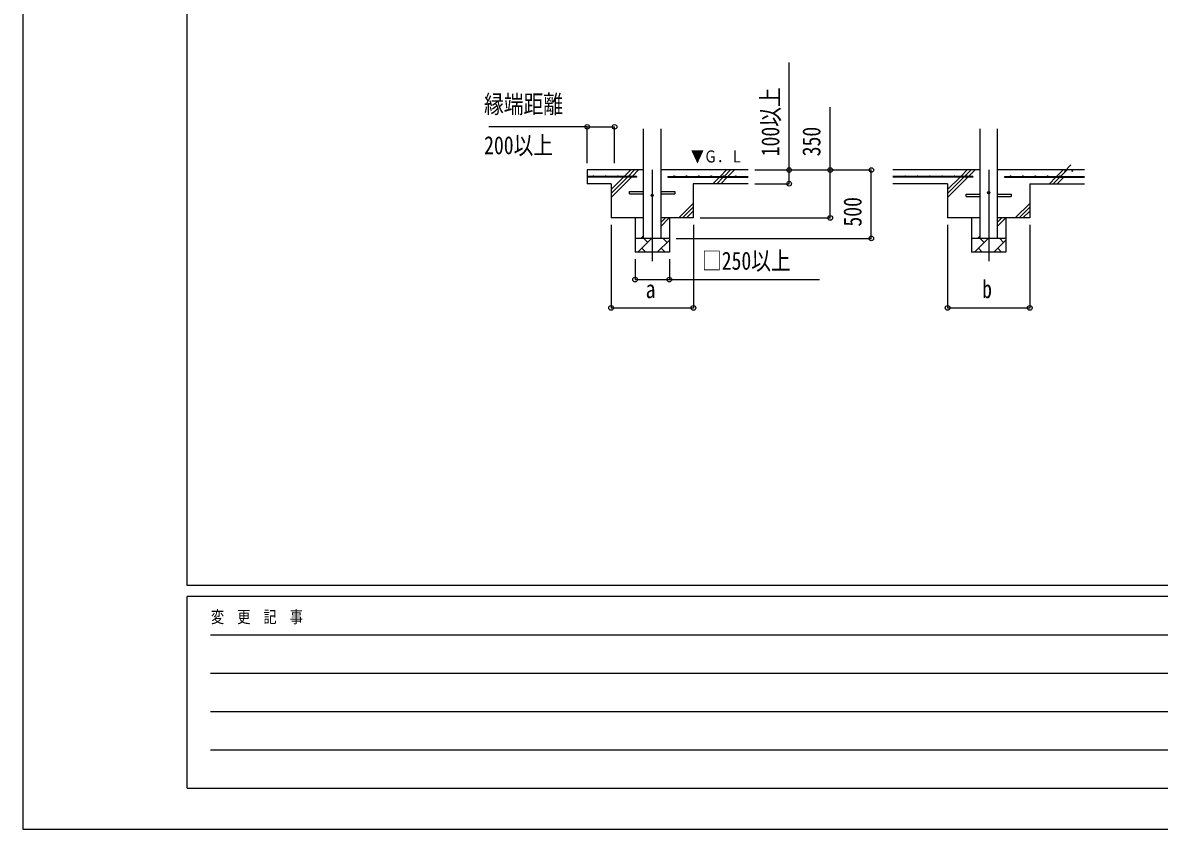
# Model space of a CAD drawing. Units: millimetres, scale not verified. Extents: x -16820 to 16820, y -11880 to 11880.
# Drawn here: x -16820 to -8520, y -11880 to -5991 of the extents above; entities that cross this region are included whole.
import ezdxf
from ezdxf.enums import TextEntityAlignment as Align

# ---------------------------------------------------------------- set-up
doc = ezdxf.new("R2010")
doc.units = ezdxf.units.MM
doc.header["$LTSCALE"] = 50
for name, color, linetype in [('0-4_YKK_12', 2, 'Continuous'), ('0-5_YKK_13', 4, 'Continuous'), ('0-6_YKK_A1', 4, 'Continuous'), ('0-7_YKK_D', 6, 'Continuous'), ('0-8_YKK_ZWAK', 7, 'Continuous')]:
    doc.layers.add(name, color=color, linetype=linetype)
doc.styles.add('ＭＳ ゴシック', font='')
doc.styles.get('ＭＳ ゴシック').set_extended_font_data('MS Gothic')

msp = doc.modelspace()

# ---------------------------------------------------------------- linework, layer by layer
at = {"layer": '0-4_YKK_12'}
for p, q in [((-12222.92, -7066), (-12222.92, -7731.95)), ((-9765.53, -7066), (-9765.53, -7731.95))]:
    msp.add_line(p, q, dxfattribs=at)
at = {"layer": '0-5_YKK_13'}
for p, q in [((-12387.92, -7223), (-12285.42, -7223)), ((-12387.92, -7239), (-12387.92, -7223)), ((-12387.92, -7239), (-12285.42, -7239)), ((-12160.42, -7223), (-12057.92, -7223)), ((-12160.42, -7239), (-12057.92, -7239)), ((-12057.92, -7223), (-12057.92, -7239)), ((-9930.53, -7243), (-9828.03, -7243)), ((-9930.53, -7259), (-9930.53, -7243)), ((-9930.53, -7259), (-9828.03, -7259)), ((-9703.03, -7243), (-9600.53, -7243)), ((-9703.03, -7259), (-9600.53, -7259)), ((-9600.53, -7243), (-9600.53, -7259))]:
    msp.add_line(p, q, dxfattribs=at)
for centre in [(-12222.92, -7251), (-9765.53, -7231)]:
    msp.add_circle(centre, 8, dxfattribs=at)
at = {"layer": '0-6_YKK_A1'}
for p, q in [((-12285.42, -7566), (-12285.42, -6766)), ((-12160.42, -6766), (-12160.42, -7566)), ((-9828.03, -7566), (-9828.03, -6766)), ((-9703.03, -6766), (-9703.03, -7566)), ((-9213.03, -7076.19), (-9165.53, -7028.69)), ((-12285.42, -7066), (-12697.92, -7066)), ((-12697.92, -7066), (-12697.92, -7166)), ((-12337.92, -7113.5), (-12697.92, -7113.5)), ((-12337.92, -7118.5), (-12697.92, -7118.5)), ((-12522.92, -7266), (-12375.42, -7118.5)), ((-12522.92, -7209.43), (-12431.99, -7118.5)), ((-12522.92, -7237.72), (-12403.71, -7118.5)), ((-12426.99, -7113.5), (-12379.49, -7066)), ((-12398.71, -7113.5), (-12351.21, -7066)), ((-12370.42, -7113.5), (-12322.92, -7066)), ((-12337.92, -7113.5), (-12337.92, -7118.5)), ((-11522.92, -7066), (-12160.42, -7066)), ((-12107.92, -7113.5), (-11522.92, -7113.5)), ((-12107.92, -7113.5), (-12107.92, -7118.5)), ((-12107.92, -7118.5), (-11522.92, -7118.5)), ((-11779.49, -7166), (-11731.99, -7118.5)), ((-11751.21, -7166), (-11703.71, -7118.5)), ((-11726.99, -7113.5), (-11679.49, -7066)), ((-11722.92, -7166), (-11675.42, -7118.5)), ((-11698.71, -7113.5), (-11651.21, -7066)), ((-11670.42, -7113.5), (-11622.92, -7066)), ((-9828.03, -7066), (-10465.53, -7066)), ((-9880.53, -7113.5), (-10465.53, -7113.5)), ((-9880.53, -7118.5), (-10465.53, -7118.5)), ((-10065.53, -7266), (-9918.03, -7118.5)), ((-10065.53, -7209.43), (-9974.6, -7118.5)), ((-10065.53, -7237.72), (-9946.32, -7118.5)), ((-9969.6, -7113.5), (-9922.1, -7066)), ((-9941.32, -7113.5), (-9893.82, -7066)), ((-9913.03, -7113.5), (-9865.53, -7066)), ((-9880.53, -7113.5), (-9880.53, -7118.5)), ((-9065.53, -7066), (-9703.03, -7066)), ((-9650.53, -7113.5), (-9065.53, -7113.5)), ((-9650.53, -7113.5), (-9650.53, -7118.5)), ((-9650.53, -7118.5), (-9065.53, -7118.5)), ((-9322.1, -7166), (-9274.6, -7118.5)), ((-9293.82, -7166), (-9246.32, -7118.5)), ((-9269.6, -7113.5), (-9222.1, -7066)), ((-9265.53, -7166), (-9218.03, -7118.5)), ((-9241.32, -7113.5), (-9193.82, -7066)), ((-12522.92, -7166), (-12697.92, -7166)), ((-12522.92, -7166), (-12522.92, -7416)), ((-11522.92, -7166), (-11922.92, -7166)), ((-11922.92, -7166), (-11922.92, -7416)), ((-10065.53, -7166), (-10465.53, -7166)), ((-10065.53, -7166), (-10065.53, -7416)), ((-9465.53, -7166), (-9465.53, -7416)), ((-9465.53, -7166), (-9065.53, -7166)), ((-12029.49, -7416), (-11922.92, -7309.43)), ((-12001.21, -7416), (-11922.92, -7337.72)), ((-11972.92, -7416), (-11922.92, -7366)), ((-9572.1, -7416), (-9465.53, -7309.43)), ((-9543.82, -7416), (-9465.53, -7337.72)), ((-9515.53, -7416), (-9465.53, -7366)), ((-12285.42, -7416), (-12522.92, -7416)), ((-12347.92, -7416), (-12347.92, -7666)), ((-12160.42, -7477.67), (-12098.75, -7416)), ((-12160.42, -7449.38), (-12127.04, -7416)), ((-11922.92, -7416), (-12160.42, -7416)), ((-12097.92, -7416), (-12097.92, -7666)), ((-9828.03, -7416), (-10065.53, -7416)), ((-9890.53, -7416), (-9890.53, -7666)), ((-9703.03, -7477.67), (-9641.36, -7416)), ((-9703.03, -7449.38), (-9669.65, -7416)), ((-9465.53, -7416), (-9703.03, -7416)), ((-9640.53, -7416), (-9640.53, -7666)), ((-12305.32, -7566), (-12285.42, -7546.1)), ((-9847.93, -7566), (-9828.03, -7546.1)), ((-12097.92, -7566), (-12347.92, -7566)), ((-12327.18, -7666), (-12227.18, -7566)), ((-12255.74, -7594.55), (-12284.29, -7566)), ((-12185.76, -7666), (-12097.92, -7578.16)), ((-12114.32, -7594.55), (-12142.87, -7566)), ((-9640.53, -7566), (-9890.53, -7566)), ((-9869.8, -7666), (-9769.8, -7566)), ((-9798.35, -7594.55), (-9826.9, -7566)), ((-9728.37, -7666), (-9640.53, -7578.16)), ((-9656.93, -7594.55), (-9685.48, -7566)), ((-12097.92, -7666), (-12347.92, -7666)), ((-12298.63, -7637.45), (-12270.08, -7666)), ((-12157.21, -7637.45), (-12128.66, -7666)), ((-9640.53, -7666), (-9890.53, -7666)), ((-9841.24, -7637.45), (-9812.69, -7666)), ((-9699.82, -7637.45), (-9671.27, -7666))]:
    msp.add_line(p, q, dxfattribs=at)
for centre in [(-12652.92, -7111), (-12562.92, -7111), (-12472.92, -7111), (-12382.92, -7111), (-12062.92, -7111), (-11972.92, -7111), (-11882.92, -7111), (-11792.92, -7111), (-11702.92, -7111), (-11612.92, -7111), (-10375.53, -7111), (-10285.53, -7111), (-10195.53, -7111), (-10105.53, -7111), (-10015.53, -7111), (-9925.53, -7111), (-9605.53, -7111), (-9515.53, -7111), (-9425.53, -7111), (-9335.53, -7111), (-9245.53, -7111), (-9155.53, -7073.69)]:
    msp.add_circle(centre, 2.5, dxfattribs=at)
at = {"layer": '0-7_YKK_D'}
for p, q in [((-12697.92, -6750.74), (-13415.73, -6750.74)), ((-12697.92, -7016), (-12697.92, -6749.74)), ((-12697.92, -6750.74), (-12497.92, -6750.74)), ((-12497.92, -7016), (-12497.92, -6749.74)), ((-11472.92, -7066), (-11221.92, -7066)), ((-11472.92, -7066), (-10621.92, -7066)), ((-11472.92, -7066), (-10921.92, -7066)), ((-10622.92, -7566), (-10622.92, -7066)), ((-11472.92, -7166), (-11221.92, -7166)), ((-12522.92, -7466), (-12522.92, -8073.96)), ((-11921.92, -7466), (-11921.92, -8073.96)), ((-11872.92, -7416), (-10921.92, -7416)), ((-10065.53, -7466), (-10065.53, -8073.96)), ((-9465.53, -7466), (-9465.53, -8073.96)), ((-12047.92, -7566), (-10621.92, -7566)), ((-12347.92, -7716), (-12347.92, -7867)), ((-12097.92, -7716), (-12097.92, -7867)), ((-12522.92, -8072.96), (-11921.92, -8072.96)), ((-10065.53, -8072.96), (-9465.53, -8072.96))]:
    msp.add_line(p, q, dxfattribs=at)
for points in [[(-11222.92, -7166), (-11222.92, -7066), (-11222.92, -6281.2)], [(-10922.92, -7416), (-10922.92, -7066), (-10922.92, -6607.6)], [(-12347.92, -7866), (-12097.92, -7866), (-11001.79, -7866)]]:
    msp.add_lwpolyline(points, dxfattribs=at)
for centre in [(-12697.92, -6750.74), (-12497.92, -6750.74), (-11222.92, -7066), (-10922.92, -7066), (-10622.92, -7066), (-11222.92, -7166), (-10922.92, -7416), (-10622.92, -7566), (-12347.92, -7866), (-12097.92, -7866), (-12522.92, -8072.96), (-11921.92, -8072.96), (-10065.53, -8072.96), (-9465.53, -8072.96)]:
    msp.add_circle(centre, 17, dxfattribs=at)
at = {"layer": '0-8_YKK_ZWAK'}
for p, q in [((-15619.92, -10100), (-15619.92, 11100)), ((15580.08, -10100), (-15619.92, -10100)), ((-5219.92, -10180), (-15619.92, -10180)), ((-15619.92, -11580), (-15619.92, -10180)), ((-15449.92, -10460), (-5419.92, -10460)), ((-15449.92, -10740), (-5419.92, -10740)), ((-15449.92, -11020), (-5419.92, -11020)), ((-15449.92, -11300), (-5419.92, -11300)), ((-15619.92, -11580), (-5219.92, -11580))]:
    msp.add_line(p, q, dxfattribs=at)
msp.add_lwpolyline([(-16820, -11880), (16820, -11880), (16820, 11880), (-16820, 11880)], close=True, dxfattribs=at)

# ---------------------------------------------------------------- texts
at = {"layer": '0-6_YKK_A1', "style": 'ＭＳ ゴシック', "width": 0.8}
msp.add_text('▼Ｇ．Ｌ', height=87.98, dxfattribs=at).set_placement((-11940.77, -7037.55), align=Align.BOTTOM_LEFT)
at = {"layer": '0-7_YKK_D', "style": 'ＭＳ ゴシック', "width": 0.8}
for s, p in [('100以上', (-11254.92, -6966)), ('350', (-10954.92, -6966)), ('500', (-10654.92, -7479.2))]:
    msp.add_text(s, height=132, rotation=90, dxfattribs=at).set_placement(p, align=Align.BOTTOM_LEFT)
for s, p in [('縁端距離', (-13450.72, -6690.74)), ('200以上', (-13450.72, -6990.74)), ('□250以上', (-11859.39, -7834)), ('b', (-9813.53, -8040.96)), ('a', (-12270.92, -8040.96))]:
    msp.add_text(s, height=132, dxfattribs=at).set_placement(p, align=Align.BOTTOM_LEFT)
at = {"layer": '0-8_YKK_ZWAK', "style": 'ＭＳ ゴシック', "width": 0.8}
msp.add_text('変  更  記  事', height=87.98, dxfattribs=at).set_placement((-15445.24, -10400), align=Align.BOTTOM_LEFT)

doc.saveas('drawing.dxf')
